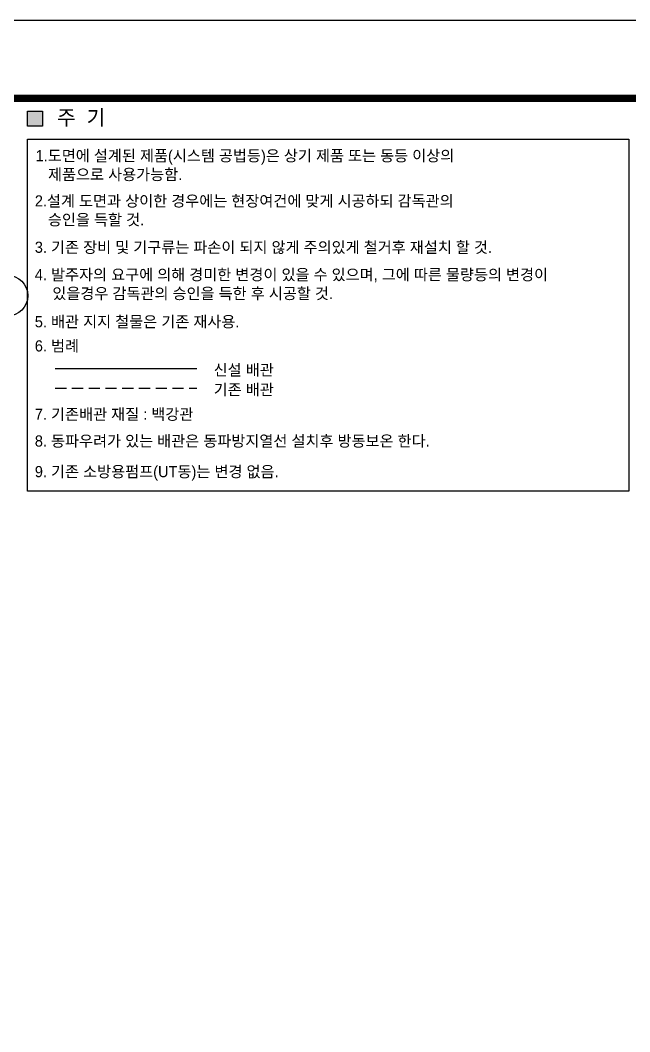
# Model space of a CAD drawing. Header units: millimetres. Extents: x 0 to 168200, y 0 to 118800.
# Drawn here: x 113194 to 145950, y 64443 to 118800 of the extents above; entities that cross this region are included whole.
import ezdxf
from ezdxf.enums import TextEntityAlignment as Align

# ---------------------------------------------------------------- set-up
doc = ezdxf.new("R2010")
doc.units = ezdxf.units.MM
doc.header["$LTSCALE"] = 200
doc.linetypes.add('CONTINOUS', pattern=[0])
doc.linetypes.add('DASHED', pattern=[0.75, 0.5, -0.25])
for name, color, linetype in [('BACK', 8, 'Continuous'), ('PIPE', 3, 'Continuous'), ('TEXT', 2, 'Continuous'), ('TIT1', 3, 'Continuous'), ('XR-SHEET$0$XREF-Form$0$SHT', 5, 'Continuous'), ('기존배관', 5, 'CONTINOUS'), ('범례표-1', 3, 'Continuous')]:
    doc.layers.add(name, color=color, linetype=linetype)
doc.styles.add('HSW', font='')
doc.styles.add('돋움', font='')
doc.styles.add('스타일2', font='')
doc.styles.get('HSW').set_extended_font_data('Gulim')
doc.styles.get('돋움').set_extended_font_data('Dotum')
doc.styles.get('스타일2').set_extended_font_data('Malgun Gothic', bold=True)

# ---------------------------------------------------------------- blocks, each defined once
blk = doc.blocks.new('XR-SHEET')
at = {"layer": 'XR-SHEET$0$XREF-Form$0$SHT'}
blk.add_lwpolyline([(0, 594), (841, 594), (841, 0), (0, 0)], close=True, dxfattribs=at)
at = {"layer": 'XR-SHEET$0$XREF-Form$0$SHT', "const_width": 2}
blk.add_lwpolyline([(46.5, 573), (819.5, 573), (819.5, 21), (46.5, 21)], close=True, dxfattribs=at)
blk = doc.blocks.new('1')
blk.add_line((0, 600), (0, 0))
blk.add_circle((0, 1700), 1100)
at = {"style": '스타일2'}
blk.add_attdef('X', text='', height=900, dxfattribs=at).set_placement((0, 1700), align=Align.MIDDLE)

msp = doc.modelspace()

# ---------------------------------------------------------------- hatches: boundary and pattern name
at = {"layer": 'TIT1'}
msp.add_hatch(color=3, dxfattribs=at).paths.add_polyline_path([(113587.4, 113107.3), (114389.4, 113107.3), (114389.4, 113909.3), (113587.4, 113909.3)])

# ---------------------------------------------------------------- linework, layer by layer
at = {"layer": 'PIPE'}
msp.add_line((115074.5, 100090.4), (122690.8, 100090.4), dxfattribs=at)
at = {"layer": 'TIT1', "color": 3}
msp.add_lwpolyline([(113587.4, 113909.3), (114389.4, 113909.3), (114389.4, 113107.3), (113587.4, 113107.3), (113587.4, 113909.3)], dxfattribs=at)
at = {"layer": '기존배관', "linetype": 'DASHED', "ltscale": 6}
msp.add_line((115074.5, 99034.3), (122690.8, 99034.3), dxfattribs=at)
at = {"layer": '범례표-1'}
msp.add_lwpolyline([(113587.4, 112400), (145900, 112400), (145900, 93492.9), (113587.4, 93492.9)], close=True, dxfattribs=at)

# ---------------------------------------------------------------- block references
at = {"xscale": 200, "yscale": 200, "zscale": 200}
msp.add_blockref('XR-SHEET', (0, 0), dxfattribs=at)
at = {"layer": 'BACK'}
ref = msp.add_blockref('1', (112500, 102300), dxfattribs=at)
ref.add_attrib('X', '7', dxfattribs={"layer": '0', "height": 900, "style": '돋움'}).set_placement((112500, 104000), align=Align.MIDDLE)

# ---------------------------------------------------------------- texts
at = {"layer": 'TEXT', "style": '돋움'}
for s, p in [('1.도면에 설계된 제품(시스템 공법등)은 상기 제품 또는 동등 이상의', (114018.3, 111520.3)), ('제품으로 사용가능함.', (114686.9, 110511.7)), ('2.설계 도면과 상이한 경우에는 현장여건에 맞게 시공하되 감독관의', (113976.5, 109090.7)), ('승인을 득할 것.', (114682.6, 108082.5)), ('3. 기존 장비 및 기구류는 파손이 되지 않게 주의있게 철거후 재설치 할 것.', (113976.5, 106600.1)), ('4. 발주자의 요구에 의해 경미한 변경이 있을 수 있으며, 그에 따른 물량등의 변경이', (113976.5, 105128.7)), ('    있을경우 감독관의 승인을 득한 후 시공할 것.', (114049, 104117.8)), ('5. 배관 지지 철물은 기존 재사용.', (113976.5, 102599.7)), ('6. 범례', (113976.5, 101299.3)), ('7. 기존배관 재질 : 백강관', (113976.5, 97628.7)), ('8. 동파우려가 있는 배관은 동파방지열선 설치후 방동보온 한다.', (113976.5, 96190.5)), ('9. 기존 소방용펌프(UT동)는 변경 없음.', (113976.5, 94544.4))]:
    msp.add_text(s, height=600, dxfattribs=at).set_placement(p, align=Align.MIDDLE_LEFT)
for s, p in [('신설 배관', (123587.4, 99709)), ('기존 배관', (123587.4, 98652.9))]:
    msp.add_text(s, height=600, dxfattribs=at).set_placement(p)
at = {"layer": 'TIT1', "insert": (115173, 113528.4), "char_height": 802.01, "attachment_point": 4, "style": 'HSW'}
msp.add_mtext('주  기', dxfattribs=at)

doc.saveas('drawing.dxf')
